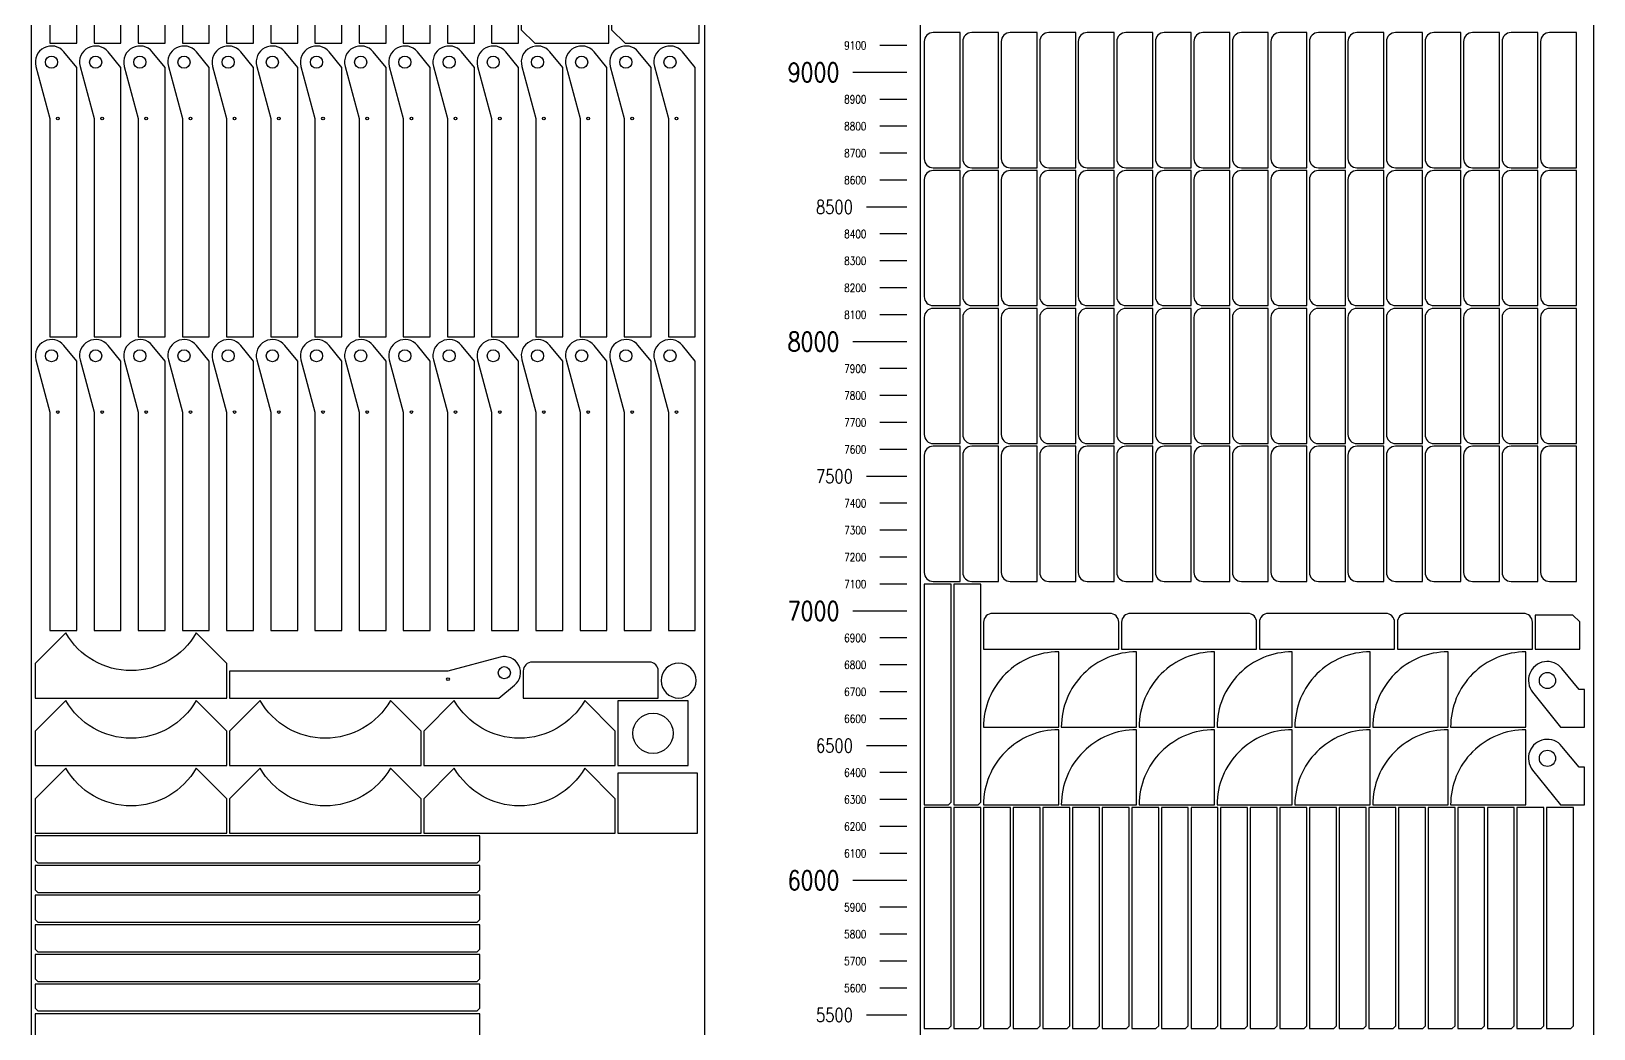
# Model space of a CAD drawing. Header units: millimetres. Extents: x 28039 to 145264, y 9873 to 40131.
# Drawn here: x 99216 to 105016, y 19844 to 23548 of the extents above; entities that cross this region are included whole.
import ezdxf
from ezdxf.enums import TextEntityAlignment as Align

# ---------------------------------------------------------------- set-up
doc = ezdxf.new("R2010")
doc.units = ezdxf.units.MM
doc.styles.add('EasyCutStyle', font='romans.shx', dxfattribs={"width": 0.8})

# ---------------------------------------------------------------- blocks, each defined once
blk = doc.blocks.new('LogoSheet_56180')
at = {"color": 2}
for p, q in [((-50, 9100), (-150, 9100)), ((-50, 8900), (-150, 8900)), ((-50, 8800), (-150, 8800)), ((-50, 8700), (-150, 8700)), ((-50, 8600), (-150, 8600)), ((-50, 8400), (-150, 8400)), ((-50, 8300), (-150, 8300)), ((-50, 8200), (-150, 8200)), ((-50, 8100), (-150, 8100)), ((-50, 7900), (-150, 7900)), ((-50, 7800), (-150, 7800)), ((-50, 7700), (-150, 7700)), ((-50, 7600), (-150, 7600)), ((-50, 7400), (-150, 7400)), ((-50, 7300), (-150, 7300)), ((-50, 7200), (-150, 7200)), ((-50, 7100), (-150, 7100)), ((-50, 6900), (-150, 6900)), ((-50, 6800), (-150, 6800)), ((-50, 6700), (-150, 6700)), ((-50, 6600), (-150, 6600)), ((-50, 6400), (-150, 6400)), ((-50, 6300), (-150, 6300)), ((-50, 6200), (-150, 6200)), ((-50, 6100), (-150, 6100)), ((-50, 5900), (-150, 5900)), ((-50, 5800), (-150, 5800)), ((-50, 5700), (-150, 5700)), ((-50, 5600), (-150, 5600))]:
    blk.add_line(p, q, dxfattribs=at)
at = {"color": 1}
for p, q in [((-50, 9000), (-250, 9000)), ((-50, 8000), (-250, 8000)), ((-50, 7000), (-250, 7000)), ((-50, 6000), (-250, 6000))]:
    blk.add_line(p, q, dxfattribs=at)
at = {"color": 7}
for p, q in [((-50, 8500), (-200, 8500)), ((-50, 7500), (-200, 7500)), ((-50, 6500), (-200, 6500)), ((-50, 5500), (-200, 5500))]:
    blk.add_line(p, q, dxfattribs=at)
at = {"color": 7, "style": 'EasyCutStyle', "width": 0.8}
for s, height, p in [('9100', 30, (-200, 9100)), ('9000', 70, (-300, 9000)), ('8900', 30, (-200, 8900)), ('8800', 30, (-200, 8800)), ('8700', 30, (-200, 8700)), ('8600', 30, (-200, 8600)), ('8500', 50, (-250, 8500)), ('8400', 30, (-200, 8400)), ('8300', 30, (-200, 8300)), ('8200', 30, (-200, 8200)), ('8100', 30, (-200, 8100)), ('8000', 70, (-300, 8000)), ('7900', 30, (-200, 7900)), ('7800', 30, (-200, 7800)), ('7700', 30, (-200, 7700)), ('7600', 30, (-200, 7600)), ('7500', 50, (-250, 7500)), ('7400', 30, (-200, 7400)), ('7300', 30, (-200, 7300)), ('7200', 30, (-200, 7200)), ('7100', 30, (-200, 7100)), ('7000', 70, (-300, 7000)), ('6900', 30, (-200, 6900)), ('6800', 30, (-200, 6800)), ('6700', 30, (-200, 6700)), ('6600', 30, (-200, 6600)), ('6500', 50, (-250, 6500)), ('6400', 30, (-200, 6400)), ('6300', 30, (-200, 6300)), ('6200', 30, (-200, 6200)), ('6100', 30, (-200, 6100)), ('6000', 70, (-300, 6000)), ('5900', 30, (-200, 5900)), ('5800', 30, (-200, 5800)), ('5700', 30, (-200, 5700)), ('5600', 30, (-200, 5600)), ('5500', 50, (-250, 5500))]:
    blk.add_text(s, height=height, dxfattribs=at).set_placement(p, align=Align.MIDDLE_RIGHT)
at = {"style": 'EasyCutStyle', "width": 0.8}
for tag, p in [('MATERIAL_SHEET', (232.8, -612.4)), ('DIMENSION_SHEET', (232.8, -692.4)), ('THICKNESS_SHEET', (232.8, -772.4)), ('NAME_SHEET', (232.8, -852.4)), ('ID_SHEET', (232.8, -932.4))]:
    blk.add_attdef(tag, p, '', height=40, dxfattribs=at)

msp = doc.modelspace()

# ---------------------------------------------------------------- linework, layer by layer
at = {"color": 34, "true_color": 0x945a17}
for points in [[(99215.9, 14395.1), (101715.9, 14395.1), (101715.9, 26395.1), (99215.9, 26395.1)], [(102515.9, 14395.1), (105015.9, 14395.1), (105015.9, 26395.1), (102515.9, 26395.1)]]:
    msp.add_lwpolyline(points, close=True, dxfattribs=at)
at = {"color": 2, "elevation": 0}
for points in [[(99232.9, 24507.6), (99284.9, 24313.7), (99284.9, 23503.1), (99384.9, 23503.1), (99384.9, 24503.1), (99337.3, 24561.2, 0.80729)], [(99396.9, 24507.6), (99448.9, 24313.7), (99448.9, 23503.1), (99548.9, 23503.1), (99548.9, 24503.1), (99501.3, 24561.2, 0.80729)], [(99560.9, 24507.6), (99612.9, 24313.7), (99612.9, 23503.1), (99712.9, 23503.1), (99712.9, 24503.1), (99665.3, 24561.2, 0.80729)], [(99724.9, 24507.6), (99776.9, 24313.7), (99776.9, 23503.1), (99876.9, 23503.1), (99876.9, 24503.1), (99829.3, 24561.2, 0.80729)], [(99888.9, 24507.6), (99940.9, 24313.7), (99940.9, 23503.1), (100040.9, 23503.1), (100040.9, 24503.1), (99993.3, 24561.2, 0.80729)], [(100052.9, 24507.6), (100104.9, 24313.7), (100104.9, 23503.1), (100204.9, 23503.1), (100204.9, 24503.1), (100157.3, 24561.2, 0.80729)], [(100216.9, 24507.6), (100268.9, 24313.7), (100268.9, 23503.1), (100368.9, 23503.1), (100368.9, 24503.1), (100321.3, 24561.2, 0.80729)], [(100380.9, 24507.6), (100432.9, 24313.7), (100432.9, 23503.1), (100532.9, 23503.1), (100532.9, 24503.1), (100485.3, 24561.2, 0.80729)], [(100544.9, 24507.6), (100596.9, 24313.7), (100596.9, 23503.1), (100696.9, 23503.1), (100696.9, 24503.1), (100649.3, 24561.2, 0.80729)], [(100708.9, 24507.6), (100760.9, 24313.7), (100760.9, 23503.1), (100860.9, 23503.1), (100860.9, 24503.1), (100813.3, 24561.2, 0.80729)], [(100872.9, 24507.6), (100924.9, 24313.7), (100924.9, 23503.1), (101024.9, 23503.1), (101024.9, 24503.1), (100977.3, 24561.2, 0.80729)], [(101359.9, 23503.1), (101359.9, 23953.1), (101339.9, 23973.1), (101086.9, 23973.1, 0.414214), (101059.9, 23946.1), (101059.9, 23813.1), (101054.9, 23813.1), (101034.9, 23793.1), (101034.9, 23553.1), (101084.9, 23503.1)], [(101694.9, 23503.1), (101694.9, 23953.1), (101674.9, 23973.1), (101421.9, 23973.1, 0.414214), (101394.9, 23946.1), (101394.9, 23813.1), (101389.9, 23813.1), (101369.9, 23793.1), (101369.9, 23553.1), (101419.9, 23503.1)], [(99232.9, 23417.6), (99284.9, 23223.7), (99284.9, 22413.1), (99384.9, 22413.1), (99384.9, 23413.1), (99337.3, 23471.2, 0.80729)], [(99396.9, 23417.6), (99448.9, 23223.7), (99448.9, 22413.1), (99548.9, 22413.1), (99548.9, 23413.1), (99501.3, 23471.2, 0.80729)], [(99560.9, 23417.6), (99612.9, 23223.7), (99612.9, 22413.1), (99712.9, 22413.1), (99712.9, 23413.1), (99665.3, 23471.2, 0.80729)], [(99724.9, 23417.6), (99776.9, 23223.7), (99776.9, 22413.1), (99876.9, 22413.1), (99876.9, 23413.1), (99829.3, 23471.2, 0.80729)], [(99888.9, 23417.6), (99940.9, 23223.7), (99940.9, 22413.1), (100040.9, 22413.1), (100040.9, 23413.1), (99993.3, 23471.2, 0.80729)], [(100052.9, 23417.6), (100104.9, 23223.7), (100104.9, 22413.1), (100204.9, 22413.1), (100204.9, 23413.1), (100157.3, 23471.2, 0.80729)], [(100216.9, 23417.6), (100268.9, 23223.7), (100268.9, 22413.1), (100368.9, 22413.1), (100368.9, 23413.1), (100321.3, 23471.2, 0.80729)], [(100380.9, 23417.6), (100432.9, 23223.7), (100432.9, 22413.1), (100532.9, 22413.1), (100532.9, 23413.1), (100485.3, 23471.2, 0.80729)], [(100544.9, 23417.6), (100596.9, 23223.7), (100596.9, 22413.1), (100696.9, 22413.1), (100696.9, 23413.1), (100649.3, 23471.2, 0.80729)], [(100708.9, 23417.6), (100760.9, 23223.7), (100760.9, 22413.1), (100860.9, 22413.1), (100860.9, 23413.1), (100813.3, 23471.2, 0.80729)], [(100872.9, 23417.6), (100924.9, 23223.7), (100924.9, 22413.1), (101024.9, 22413.1), (101024.9, 23413.1), (100977.3, 23471.2, 0.80729)], [(101036.9, 23417.6), (101088.9, 23223.7), (101088.9, 22413.1), (101188.9, 22413.1), (101188.9, 23413.1), (101141.3, 23471.2, 0.80729)], [(101200.9, 23417.6), (101252.9, 23223.7), (101252.9, 22413.1), (101352.9, 22413.1), (101352.9, 23413.1), (101305.3, 23471.2, 0.80729)], [(101364.9, 23417.6), (101416.9, 23223.7), (101416.9, 22413.1), (101516.9, 22413.1), (101516.9, 23413.1), (101469.3, 23471.2, 0.80729)], [(101528.9, 23417.6), (101580.9, 23223.7), (101580.9, 22413.1), (101680.9, 22413.1), (101680.9, 23413.1), (101633.3, 23471.2, 0.80729)], [(102563.8, 23542.8, 0.414302), (102530.5, 23509.5), (102530.5, 23074.4, 0.414302), (102563.8, 23041.1), (102663.9, 23041.1), (102663.9, 23542.8)], [(102706.8, 23542.8, 0.414302), (102673.5, 23509.5), (102673.5, 23074.4, 0.414302), (102706.8, 23041.1), (102806.9, 23041.1), (102806.9, 23542.8)], [(102849.8, 23542.8, 0.414302), (102816.5, 23509.5), (102816.5, 23074.4, 0.414302), (102849.8, 23041.1), (102949.9, 23041.1), (102949.9, 23542.8)], [(102992.8, 23542.8, 0.414302), (102959.5, 23509.5), (102959.5, 23074.4, 0.414302), (102992.8, 23041.1), (103092.9, 23041.1), (103092.9, 23542.8)], [(103135.8, 23542.8, 0.414302), (103102.5, 23509.5), (103102.5, 23074.4, 0.414302), (103135.8, 23041.1), (103235.9, 23041.1), (103235.9, 23542.8)], [(103278.8, 23542.8, 0.414302), (103245.5, 23509.5), (103245.5, 23074.4, 0.414302), (103278.8, 23041.1), (103378.9, 23041.1), (103378.9, 23542.8)], [(103421.8, 23542.8, 0.414302), (103388.5, 23509.5), (103388.5, 23074.4, 0.414302), (103421.8, 23041.1), (103521.9, 23041.1), (103521.9, 23542.8)], [(103564.8, 23542.8, 0.414302), (103531.5, 23509.5), (103531.5, 23074.4, 0.414302), (103564.8, 23041.1), (103664.9, 23041.1), (103664.9, 23542.8)], [(103707.8, 23542.8, 0.414302), (103674.5, 23509.5), (103674.5, 23074.4, 0.414302), (103707.8, 23041.1), (103807.9, 23041.1), (103807.9, 23542.8)], [(103850.8, 23542.8, 0.414302), (103817.5, 23509.5), (103817.5, 23074.4, 0.414302), (103850.8, 23041.1), (103950.9, 23041.1), (103950.9, 23542.8)], [(103993.8, 23542.8, 0.414302), (103960.5, 23509.5), (103960.5, 23074.4, 0.414302), (103993.8, 23041.1), (104093.9, 23041.1), (104093.9, 23542.8)], [(104136.8, 23542.8, 0.414302), (104103.5, 23509.5), (104103.5, 23074.4, 0.414302), (104136.8, 23041.1), (104236.9, 23041.1), (104236.9, 23542.8)], [(104279.8, 23542.8, 0.414302), (104246.5, 23509.5), (104246.5, 23074.4, 0.414302), (104279.8, 23041.1), (104379.9, 23041.1), (104379.9, 23542.8)], [(104422.8, 23542.8, 0.414302), (104389.5, 23509.5), (104389.5, 23074.4, 0.414302), (104422.8, 23041.1), (104522.9, 23041.1), (104522.9, 23542.8)], [(104565.8, 23542.8, 0.414302), (104532.5, 23509.5), (104532.5, 23074.4, 0.414302), (104565.8, 23041.1), (104665.9, 23041.1), (104665.9, 23542.8)], [(104708.8, 23542.8, 0.414302), (104675.5, 23509.5), (104675.5, 23074.4, 0.414302), (104708.8, 23041.1), (104808.9, 23041.1), (104808.9, 23542.8)], [(104851.8, 23542.8, 0.414302), (104818.5, 23509.5), (104818.5, 23074.4, 0.414302), (104851.8, 23041.1), (104951.9, 23041.1), (104951.9, 23542.8)], [(102563.8, 23030.8, 0.414302), (102530.5, 22997.5), (102530.5, 22562.4, 0.414302), (102563.8, 22529.1), (102663.9, 22529.1), (102663.9, 23030.8)], [(102706.8, 23030.8, 0.414302), (102673.5, 22997.5), (102673.5, 22562.4, 0.414302), (102706.8, 22529.1), (102806.9, 22529.1), (102806.9, 23030.8)], [(102849.8, 23030.8, 0.414302), (102816.5, 22997.5), (102816.5, 22562.4, 0.414302), (102849.8, 22529.1), (102949.9, 22529.1), (102949.9, 23030.8)], [(102992.8, 23030.8, 0.414302), (102959.5, 22997.5), (102959.5, 22562.4, 0.414302), (102992.8, 22529.1), (103092.9, 22529.1), (103092.9, 23030.8)], [(103135.8, 23030.8, 0.414302), (103102.5, 22997.5), (103102.5, 22562.4, 0.414302), (103135.8, 22529.1), (103235.9, 22529.1), (103235.9, 23030.8)], [(103278.8, 23030.8, 0.414302), (103245.5, 22997.5), (103245.5, 22562.4, 0.414302), (103278.8, 22529.1), (103378.9, 22529.1), (103378.9, 23030.8)], [(103421.8, 23030.8, 0.414302), (103388.5, 22997.5), (103388.5, 22562.4, 0.414302), (103421.8, 22529.1), (103521.9, 22529.1), (103521.9, 23030.8)], [(103564.8, 23030.8, 0.414302), (103531.5, 22997.5), (103531.5, 22562.4, 0.414302), (103564.8, 22529.1), (103664.9, 22529.1), (103664.9, 23030.8)], [(103707.8, 23030.8, 0.414302), (103674.5, 22997.5), (103674.5, 22562.4, 0.414302), (103707.8, 22529.1), (103807.9, 22529.1), (103807.9, 23030.8)], [(103850.8, 23030.8, 0.414302), (103817.5, 22997.5), (103817.5, 22562.4, 0.414302), (103850.8, 22529.1), (103950.9, 22529.1), (103950.9, 23030.8)], [(103993.8, 23030.8, 0.414302), (103960.5, 22997.5), (103960.5, 22562.4, 0.414302), (103993.8, 22529.1), (104093.9, 22529.1), (104093.9, 23030.8)], [(104136.8, 23030.8, 0.414302), (104103.5, 22997.5), (104103.5, 22562.4, 0.414302), (104136.8, 22529.1), (104236.9, 22529.1), (104236.9, 23030.8)], [(104279.8, 23030.8, 0.414302), (104246.5, 22997.5), (104246.5, 22562.4, 0.414302), (104279.8, 22529.1), (104379.9, 22529.1), (104379.9, 23030.8)], [(104422.8, 23030.8, 0.414302), (104389.5, 22997.5), (104389.5, 22562.4, 0.414302), (104422.8, 22529.1), (104522.9, 22529.1), (104522.9, 23030.8)], [(104565.8, 23030.8, 0.414302), (104532.5, 22997.5), (104532.5, 22562.4, 0.414302), (104565.8, 22529.1), (104665.9, 22529.1), (104665.9, 23030.8)], [(104708.8, 23030.8, 0.414302), (104675.5, 22997.5), (104675.5, 22562.4, 0.414302), (104708.8, 22529.1), (104808.9, 22529.1), (104808.9, 23030.8)], [(104851.8, 23030.8, 0.414302), (104818.5, 22997.5), (104818.5, 22562.4, 0.414302), (104851.8, 22529.1), (104951.9, 22529.1), (104951.9, 23030.8)], [(102563.8, 22518.8, 0.414302), (102530.5, 22485.5), (102530.5, 22050.4, 0.414302), (102563.8, 22017.1), (102663.9, 22017.1), (102663.9, 22518.8)], [(102706.8, 22518.8, 0.414302), (102673.5, 22485.5), (102673.5, 22050.4, 0.414302), (102706.8, 22017.1), (102806.9, 22017.1), (102806.9, 22518.8)], [(102849.8, 22518.8, 0.414302), (102816.5, 22485.5), (102816.5, 22050.4, 0.414302), (102849.8, 22017.1), (102949.9, 22017.1), (102949.9, 22518.8)], [(102992.8, 22518.8, 0.414302), (102959.5, 22485.5), (102959.5, 22050.4, 0.414302), (102992.8, 22017.1), (103092.9, 22017.1), (103092.9, 22518.8)], [(103135.8, 22518.8, 0.414302), (103102.5, 22485.5), (103102.5, 22050.4, 0.414302), (103135.8, 22017.1), (103235.9, 22017.1), (103235.9, 22518.8)], [(103278.8, 22518.8, 0.414302), (103245.5, 22485.5), (103245.5, 22050.4, 0.414302), (103278.8, 22017.1), (103378.9, 22017.1), (103378.9, 22518.8)], [(103421.8, 22518.8, 0.414302), (103388.5, 22485.5), (103388.5, 22050.4, 0.414302), (103421.8, 22017.1), (103521.9, 22017.1), (103521.9, 22518.8)], [(103564.8, 22518.8, 0.414302), (103531.5, 22485.5), (103531.5, 22050.4, 0.414302), (103564.8, 22017.1), (103664.9, 22017.1), (103664.9, 22518.8)], [(103707.8, 22518.8, 0.414302), (103674.5, 22485.5), (103674.5, 22050.4, 0.414302), (103707.8, 22017.1), (103807.9, 22017.1), (103807.9, 22518.8)], [(103850.8, 22518.8, 0.414302), (103817.5, 22485.5), (103817.5, 22050.4, 0.414302), (103850.8, 22017.1), (103950.9, 22017.1), (103950.9, 22518.8)], [(103993.8, 22518.8, 0.414302), (103960.5, 22485.5), (103960.5, 22050.4, 0.414302), (103993.8, 22017.1), (104093.9, 22017.1), (104093.9, 22518.8)], [(104136.8, 22518.8, 0.414302), (104103.5, 22485.5), (104103.5, 22050.4, 0.414302), (104136.8, 22017.1), (104236.9, 22017.1), (104236.9, 22518.8)], [(104279.8, 22518.8, 0.414302), (104246.5, 22485.5), (104246.5, 22050.4, 0.414302), (104279.8, 22017.1), (104379.9, 22017.1), (104379.9, 22518.8)], [(104422.8, 22518.8, 0.414302), (104389.5, 22485.5), (104389.5, 22050.4, 0.414302), (104422.8, 22017.1), (104522.9, 22017.1), (104522.9, 22518.8)], [(104565.8, 22518.8, 0.414302), (104532.5, 22485.5), (104532.5, 22050.4, 0.414302), (104565.8, 22017.1), (104665.9, 22017.1), (104665.9, 22518.8)], [(104708.8, 22518.8, 0.414302), (104675.5, 22485.5), (104675.5, 22050.4, 0.414302), (104708.8, 22017.1), (104808.9, 22017.1), (104808.9, 22518.8)], [(104851.8, 22518.8, 0.414302), (104818.5, 22485.5), (104818.5, 22050.4, 0.414302), (104851.8, 22017.1), (104951.9, 22017.1), (104951.9, 22518.8)], [(99232.9, 22327.6), (99284.9, 22133.7), (99284.9, 21323.1), (99384.9, 21323.1), (99384.9, 22323.1), (99337.3, 22381.2, 0.80729)], [(99396.9, 22327.6), (99448.9, 22133.7), (99448.9, 21323.1), (99548.9, 21323.1), (99548.9, 22323.1), (99501.3, 22381.2, 0.80729)], [(99560.9, 22327.6), (99612.9, 22133.7), (99612.9, 21323.1), (99712.9, 21323.1), (99712.9, 22323.1), (99665.3, 22381.2, 0.80729)], [(99724.9, 22327.6), (99776.9, 22133.7), (99776.9, 21323.1), (99876.9, 21323.1), (99876.9, 22323.1), (99829.3, 22381.2, 0.80729)], [(99888.9, 22327.6), (99940.9, 22133.7), (99940.9, 21323.1), (100040.9, 21323.1), (100040.9, 22323.1), (99993.3, 22381.2, 0.80729)], [(100052.9, 22327.6), (100104.9, 22133.7), (100104.9, 21323.1), (100204.9, 21323.1), (100204.9, 22323.1), (100157.3, 22381.2, 0.80729)], [(100216.9, 22327.6), (100268.9, 22133.7), (100268.9, 21323.1), (100368.9, 21323.1), (100368.9, 22323.1), (100321.3, 22381.2, 0.80729)], [(100380.9, 22327.6), (100432.9, 22133.7), (100432.9, 21323.1), (100532.9, 21323.1), (100532.9, 22323.1), (100485.3, 22381.2, 0.80729)], [(100544.9, 22327.6), (100596.9, 22133.7), (100596.9, 21323.1), (100696.9, 21323.1), (100696.9, 22323.1), (100649.3, 22381.2, 0.80729)], [(100708.9, 22327.6), (100760.9, 22133.7), (100760.9, 21323.1), (100860.9, 21323.1), (100860.9, 22323.1), (100813.3, 22381.2, 0.80729)], [(100872.9, 22327.6), (100924.9, 22133.7), (100924.9, 21323.1), (101024.9, 21323.1), (101024.9, 22323.1), (100977.3, 22381.2, 0.80729)], [(101036.9, 22327.6), (101088.9, 22133.7), (101088.9, 21323.1), (101188.9, 21323.1), (101188.9, 22323.1), (101141.3, 22381.2, 0.80729)], [(101200.9, 22327.6), (101252.9, 22133.7), (101252.9, 21323.1), (101352.9, 21323.1), (101352.9, 22323.1), (101305.3, 22381.2, 0.80729)], [(101364.9, 22327.6), (101416.9, 22133.7), (101416.9, 21323.1), (101516.9, 21323.1), (101516.9, 22323.1), (101469.3, 22381.2, 0.80729)], [(101528.9, 22327.6), (101580.9, 22133.7), (101580.9, 21323.1), (101680.9, 21323.1), (101680.9, 22323.1), (101633.3, 22381.2, 0.80729)], [(102563.8, 22006.8, 0.414302), (102530.5, 21973.5), (102530.5, 21538.4, 0.414302), (102563.8, 21505.1), (102663.9, 21505.1), (102663.9, 22006.8)], [(102706.8, 22006.8, 0.414302), (102673.5, 21973.5), (102673.5, 21538.4, 0.414302), (102706.8, 21505.1), (102806.9, 21505.1), (102806.9, 22006.8)], [(102849.8, 22006.8, 0.414302), (102816.5, 21973.5), (102816.5, 21538.4, 0.414302), (102849.8, 21505.1), (102949.9, 21505.1), (102949.9, 22006.8)], [(102992.8, 22006.8, 0.414302), (102959.5, 21973.5), (102959.5, 21538.4, 0.414302), (102992.8, 21505.1), (103092.9, 21505.1), (103092.9, 22006.8)], [(103135.8, 22006.8, 0.414302), (103102.5, 21973.5), (103102.5, 21538.4, 0.414302), (103135.8, 21505.1), (103235.9, 21505.1), (103235.9, 22006.8)], [(103278.8, 22006.8, 0.414302), (103245.5, 21973.5), (103245.5, 21538.4, 0.414302), (103278.8, 21505.1), (103378.9, 21505.1), (103378.9, 22006.8)], [(103421.8, 22006.8, 0.414302), (103388.5, 21973.5), (103388.5, 21538.4, 0.414302), (103421.8, 21505.1), (103521.9, 21505.1), (103521.9, 22006.8)], [(103564.8, 22006.8, 0.414302), (103531.5, 21973.5), (103531.5, 21538.4, 0.414302), (103564.8, 21505.1), (103664.9, 21505.1), (103664.9, 22006.8)], [(103707.8, 22006.8, 0.414302), (103674.5, 21973.5), (103674.5, 21538.4, 0.414302), (103707.8, 21505.1), (103807.9, 21505.1), (103807.9, 22006.8)], [(103850.8, 22006.8, 0.414302), (103817.5, 21973.5), (103817.5, 21538.4, 0.414302), (103850.8, 21505.1), (103950.9, 21505.1), (103950.9, 22006.8)], [(103993.8, 22006.8, 0.414302), (103960.5, 21973.5), (103960.5, 21538.4, 0.414302), (103993.8, 21505.1), (104093.9, 21505.1), (104093.9, 22006.8)], [(104136.8, 22006.8, 0.414302), (104103.5, 21973.5), (104103.5, 21538.4, 0.414302), (104136.8, 21505.1), (104236.9, 21505.1), (104236.9, 22006.8)], [(104279.8, 22006.8, 0.414302), (104246.5, 21973.5), (104246.5, 21538.4, 0.414302), (104279.8, 21505.1), (104379.9, 21505.1), (104379.9, 22006.8)], [(104422.8, 22006.8, 0.414302), (104389.5, 21973.5), (104389.5, 21538.4, 0.414302), (104422.8, 21505.1), (104522.9, 21505.1), (104522.9, 22006.8)], [(104565.8, 22006.8, 0.414302), (104532.5, 21973.5), (104532.5, 21538.4, 0.414302), (104565.8, 21505.1), (104665.9, 21505.1), (104665.9, 22006.8)], [(104708.8, 22006.8, 0.414302), (104675.5, 21973.5), (104675.5, 21538.4, 0.414302), (104708.8, 21505.1), (104808.9, 21505.1), (104808.9, 22006.8)], [(104851.8, 22006.8, 0.414302), (104818.5, 21973.5), (104818.5, 21538.4, 0.414302), (104851.8, 21505.1), (104951.9, 21505.1), (104951.9, 22006.8)], [(103252.5, 21353.2, 0.414302), (103219.2, 21386.5), (102784.2, 21386.5, 0.414302), (102750.9, 21353.2), (102750.9, 21253.1), (103252.5, 21253.1)], [(103764.5, 21353.2, 0.414302), (103731.2, 21386.5), (103296.2, 21386.5, 0.414302), (103262.9, 21353.2), (103262.9, 21253.1), (103764.5, 21253.1)], [(104276.5, 21353.2, 0.414302), (104243.2, 21386.5), (103808.2, 21386.5, 0.414302), (103774.9, 21353.2), (103774.9, 21253.1), (104276.5, 21253.1)], [(104788.5, 21353.2, 0.414302), (104755.2, 21386.5), (104320.2, 21386.5, 0.414302), (104286.9, 21353.2), (104286.9, 21253.1), (104788.5, 21253.1)], [(99230.9, 21072.1), (99941.9, 21072.1), (99941.9, 21200.1), (99828.4, 21313.6, -0.577744), (99344.3, 21313.6), (99230.9, 21200.1)], [(103029.9, 20964.1), (103029.9, 21243.5, 0.414214), (102750.5, 20964.1)], [(103318.9, 20964.1), (103318.9, 21243.5, 0.414214), (103039.5, 20964.1)], [(103607.9, 20964.1), (103607.9, 21243.5, 0.414214), (103328.5, 20964.1)], [(103896.9, 20964.1), (103896.9, 21243.5, 0.414214), (103617.5, 20964.1)], [(104185.9, 20964.1), (104185.9, 21243.5, 0.414214), (103906.5, 20964.1)], [(104474.9, 20964.1), (104474.9, 21243.5, 0.414214), (104195.5, 20964.1)], [(104763.9, 20964.1), (104763.9, 21243.5, 0.414214), (104484.5, 20964.1)], [(100956.4, 21224.1), (100762.5, 21172.1), (99951.9, 21172.1), (99951.9, 21072.1), (100951.9, 21072.1), (101009.9, 21119.7, 0.80729)], [(101543.5, 21172.2, 0.414302), (101510.2, 21205.5), (101075.2, 21205.5, 0.414302), (101041.9, 21172.2), (101041.9, 21072.1), (101543.5, 21072.1)], [(101618.9, 21072.1, 1), (101618.9, 21202.1, 1)], [(104789.1, 21093.6), (104891.9, 20964.1), (104981.9, 20964.1), (104981.9, 21104.1), (104961.9, 21104.1), (104897.9, 21181.7, 1)], [(99230.9, 20821.1), (99941.9, 20821.1), (99941.9, 20949.1), (99828.4, 21062.6, -0.577744), (99344.3, 21062.6), (99230.9, 20949.1)], [(99951.9, 20821.1), (100662.9, 20821.1), (100662.9, 20949.1), (100549.4, 21062.6, -0.577744), (100065.3, 21062.6), (99951.9, 20949.1)], [(100672.9, 20821.1), (101383.9, 20821.1), (101383.9, 20949.1), (101270.4, 21062.6, -0.577744), (100786.3, 21062.6), (100672.9, 20949.1)], [(103029.9, 20675.1), (103029.9, 20954.5, 0.414214), (102750.5, 20675.1)], [(103318.9, 20675.1), (103318.9, 20954.5, 0.414214), (103039.5, 20675.1)], [(103607.9, 20675.1), (103607.9, 20954.5, 0.414214), (103328.5, 20675.1)], [(103896.9, 20675.1), (103896.9, 20954.5, 0.414214), (103617.5, 20675.1)], [(104185.9, 20675.1), (104185.9, 20954.5, 0.414214), (103906.5, 20675.1)], [(104474.9, 20675.1), (104474.9, 20954.5, 0.414214), (104195.5, 20675.1)], [(104763.9, 20675.1), (104763.9, 20954.5, 0.414214), (104484.5, 20675.1)], [(104789.1, 20804.6), (104891.9, 20675.1), (104981.9, 20675.1), (104981.9, 20815.1), (104961.9, 20815.1), (104897.9, 20892.7, 1)], [(99230.9, 20570.1), (99941.9, 20570.1), (99941.9, 20698.1), (99828.4, 20811.6, -0.577744), (99344.3, 20811.6), (99230.9, 20698.1)], [(99951.9, 20570.1), (100662.9, 20570.1), (100662.9, 20698.1), (100549.4, 20811.6, -0.577744), (100065.3, 20811.6), (99951.9, 20698.1)], [(100672.9, 20570.1), (101383.9, 20570.1), (101383.9, 20698.1), (101270.4, 20811.6, -0.577744), (100786.3, 20811.6), (100672.9, 20698.1)]]:
    msp.add_lwpolyline(points, format="xyb", close=True, dxfattribs=at)
at = {"color": 2}
for points in [[(102620.9, 20675.1), (102630.9, 20685.1), (102630.9, 21495.1), (102530.9, 21495.1), (102530.9, 20675.1)], [(102730.9, 20675.1), (102740.9, 20685.1), (102740.9, 21495.1), (102640.9, 21495.1), (102640.9, 20675.1)], [(104798.9, 21253.1), (104964, 21253.1), (104964, 21354.7), (104938.6, 21380.1), (104798.9, 21380.1)], [(101393.9, 20821.1), (101653.9, 20821.1), (101653.9, 21061.1), (101393.9, 21061.1)], [(101393.9, 20570.1), (101689.6, 20570.1), (101689.6, 20793), (101393.9, 20793)], [(102620.9, 19845.1), (102630.9, 19855.1), (102630.9, 20665.1), (102530.9, 20665.1), (102530.9, 19845.1)], [(102730.9, 19845.1), (102740.9, 19855.1), (102740.9, 20665.1), (102640.9, 20665.1), (102640.9, 19845.1)], [(102840.9, 19845.1), (102850.9, 19855.1), (102850.9, 20665.1), (102750.9, 20665.1), (102750.9, 19845.1)], [(102950.9, 19845.1), (102960.9, 19855.1), (102960.9, 20665.1), (102860.9, 20665.1), (102860.9, 19845.1)], [(103060.9, 19845.1), (103070.9, 19855.1), (103070.9, 20665.1), (102970.9, 20665.1), (102970.9, 19845.1)], [(103170.9, 19845.1), (103180.9, 19855.1), (103180.9, 20665.1), (103080.9, 20665.1), (103080.9, 19845.1)], [(103280.9, 19845.1), (103290.9, 19855.1), (103290.9, 20665.1), (103190.9, 20665.1), (103190.9, 19845.1)], [(103390.9, 19845.1), (103400.9, 19855.1), (103400.9, 20665.1), (103300.9, 20665.1), (103300.9, 19845.1)], [(103500.9, 19845.1), (103510.9, 19855.1), (103510.9, 20665.1), (103410.9, 20665.1), (103410.9, 19845.1)], [(103610.9, 19845.1), (103620.9, 19855.1), (103620.9, 20665.1), (103520.9, 20665.1), (103520.9, 19845.1)], [(103720.9, 19845.1), (103730.9, 19855.1), (103730.9, 20665.1), (103630.9, 20665.1), (103630.9, 19845.1)], [(103830.9, 19845.1), (103840.9, 19855.1), (103840.9, 20665.1), (103740.9, 20665.1), (103740.9, 19845.1)], [(103940.9, 19845.1), (103950.9, 19855.1), (103950.9, 20665.1), (103850.9, 20665.1), (103850.9, 19845.1)], [(104050.9, 19845.1), (104060.9, 19855.1), (104060.9, 20665.1), (103960.9, 20665.1), (103960.9, 19845.1)], [(104160.9, 19845.1), (104170.9, 19855.1), (104170.9, 20665.1), (104070.9, 20665.1), (104070.9, 19845.1)], [(104270.9, 19845.1), (104280.9, 19855.1), (104280.9, 20665.1), (104180.9, 20665.1), (104180.9, 19845.1)], [(104380.9, 19845.1), (104390.9, 19855.1), (104390.9, 20665.1), (104290.9, 20665.1), (104290.9, 19845.1)], [(104490.9, 19845.1), (104500.9, 19855.1), (104500.9, 20665.1), (104400.9, 20665.1), (104400.9, 19845.1)], [(104600.9, 19845.1), (104610.9, 19855.1), (104610.9, 20665.1), (104510.9, 20665.1), (104510.9, 19845.1)], [(104710.9, 19845.1), (104720.9, 19855.1), (104720.9, 20665.1), (104620.9, 20665.1), (104620.9, 19845.1)], [(104820.9, 19845.1), (104830.9, 19855.1), (104830.9, 20665.1), (104730.9, 20665.1), (104730.9, 19845.1)], [(104930.9, 19845.1), (104940.9, 19855.1), (104940.9, 20665.1), (104840.9, 20665.1), (104840.9, 19845.1)], [(99230.9, 20470.1), (99240.9, 20460.1), (100870.9, 20460.1), (100880.9, 20470.1), (100880.9, 20560.1), (99230.9, 20560.1)], [(99230.9, 20360.1), (99240.9, 20350.1), (100870.9, 20350.1), (100880.9, 20360.1), (100880.9, 20450.1), (99230.9, 20450.1)], [(99230.9, 20250.1), (99240.9, 20240.1), (100870.9, 20240.1), (100880.9, 20250.1), (100880.9, 20340.1), (99230.9, 20340.1)], [(99230.9, 20140.1), (99240.9, 20130.1), (100870.9, 20130.1), (100880.9, 20140.1), (100880.9, 20230.1), (99230.9, 20230.1)], [(99230.9, 20030.1), (99240.9, 20020.1), (100870.9, 20020.1), (100880.9, 20030.1), (100880.9, 20120.1), (99230.9, 20120.1)], [(99230.9, 19920.1), (99240.9, 19910.1), (100870.9, 19910.1), (100880.9, 19920.1), (100880.9, 20010.1), (99230.9, 20010.1)], [(99230.9, 19810.1), (99240.9, 19800.1), (100870.9, 19800.1), (100880.9, 19810.1), (100880.9, 19900.1), (99230.9, 19900.1)]]:
    msp.add_lwpolyline(points, close=True, dxfattribs=at)
at = {"color": 4}
for centre, radius in [((99290.9, 23433.1, 0), 22.5), ((99454.9, 23433.1, 0), 22.5), ((99618.9, 23433.1, 0), 22.5), ((99782.9, 23433.1, 0), 22.5), ((99946.9, 23433.1, 0), 22.5), ((100110.9, 23433.1, 0), 22.5), ((100274.9, 23433.1, 0), 22.5), ((100438.9, 23433.1, 0), 22.5), ((100602.9, 23433.1, 0), 22.5), ((100766.9, 23433.1, 0), 22.5), ((100930.9, 23433.1, 0), 22.5), ((101094.9, 23433.1, 0), 22.5), ((101258.9, 23433.1, 0), 22.5), ((101422.9, 23433.1, 0), 22.5), ((101586.9, 23433.1, 0), 22.5), ((99314.9, 23224.1, 0), 5), ((99478.9, 23224.1, 0), 5), ((99642.9, 23224.1, 0), 5), ((99806.9, 23224.1, 0), 5), ((99970.9, 23224.1, 0), 5), ((100134.9, 23224.1, 0), 5), ((100298.9, 23224.1, 0), 5), ((100462.9, 23224.1, 0), 5), ((100626.9, 23224.1, 0), 5), ((100790.9, 23224.1, 0), 5), ((100954.9, 23224.1, 0), 5), ((101118.9, 23224.1, 0), 5), ((101282.9, 23224.1, 0), 5), ((101446.9, 23224.1, 0), 5), ((101610.9, 23224.1, 0), 5), ((99290.9, 22343.1, 0), 22.5), ((99454.9, 22343.1, 0), 22.5), ((99618.9, 22343.1, 0), 22.5), ((99782.9, 22343.1, 0), 22.5), ((99946.9, 22343.1, 0), 22.5), ((100110.9, 22343.1, 0), 22.5), ((100274.9, 22343.1, 0), 22.5), ((100438.9, 22343.1, 0), 22.5), ((100602.9, 22343.1, 0), 22.5), ((100766.9, 22343.1, 0), 22.5), ((100930.9, 22343.1, 0), 22.5), ((101094.9, 22343.1, 0), 22.5), ((101258.9, 22343.1, 0), 22.5), ((101422.9, 22343.1, 0), 22.5), ((101586.9, 22343.1, 0), 22.5), ((99314.9, 22134.1, 0), 5), ((99478.9, 22134.1, 0), 5), ((99642.9, 22134.1, 0), 5), ((99806.9, 22134.1, 0), 5), ((99970.9, 22134.1, 0), 5), ((100134.9, 22134.1, 0), 5), ((100298.9, 22134.1, 0), 5), ((100462.9, 22134.1, 0), 5), ((100626.9, 22134.1, 0), 5), ((100790.9, 22134.1, 0), 5), ((100954.9, 22134.1, 0), 5), ((101118.9, 22134.1, 0), 5), ((101282.9, 22134.1, 0), 5), ((101446.9, 22134.1, 0), 5), ((101610.9, 22134.1, 0), 5), ((100971.9, 21166.1, 0), 22.5), ((100762.9, 21142.1, 0), 5), ((104843.9, 21137.1, 0), 30), ((101523.9, 20941.1), 75), ((104843.9, 20848.1, 0), 30)]:
    msp.add_circle(centre, radius, dxfattribs=at)

# ---------------------------------------------------------------- block references
msp.add_blockref('LogoSheet_56180', (102515.9, 14395.1))

doc.saveas('drawing.dxf')
